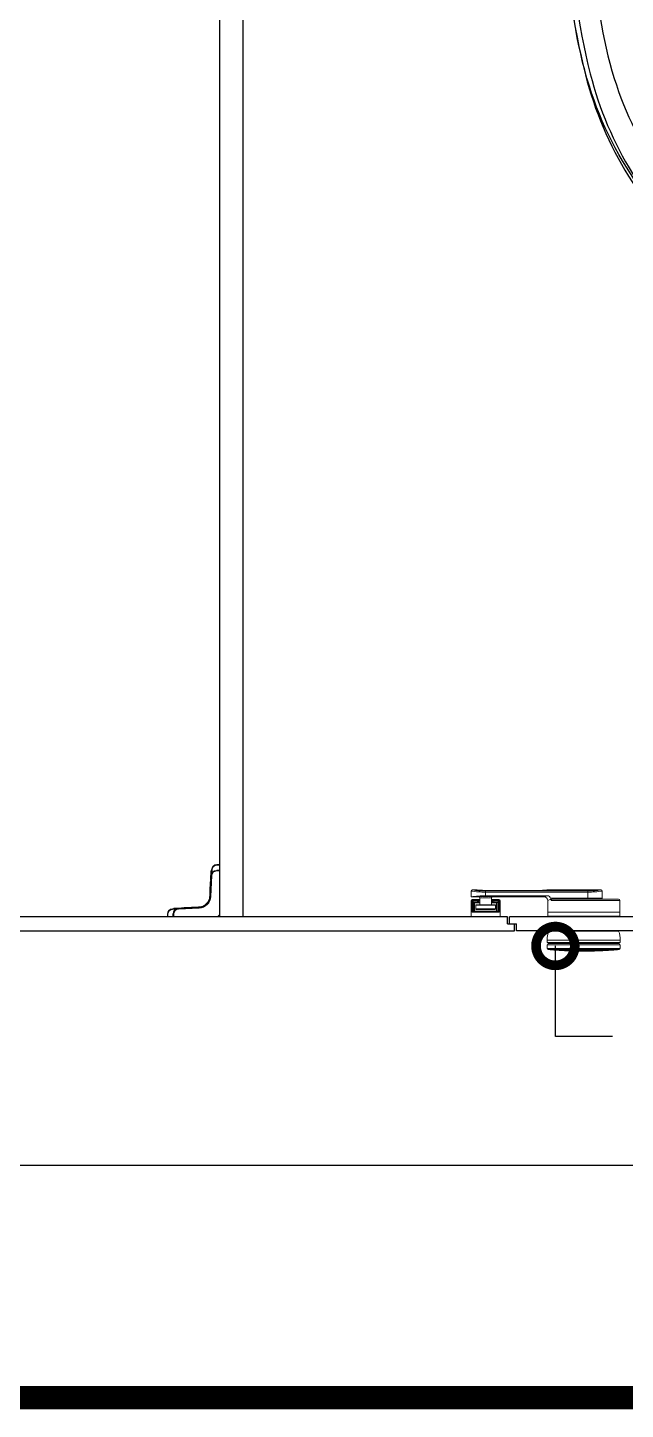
# Model space of a CAD drawing. Extents: x -256 to 8104, y -176 to 5714.
# Drawn here: x 3633 to 3890, y 2764 to 3359 of the extents above; entities that cross this region are included whole.
import ezdxf

# ---------------------------------------------------------------- set-up
doc = ezdxf.new("R2010")
doc.units = 0
doc.header["$LTSCALE"] = 30
doc.layers.get('0').update_dxf_attribs({"linetype": 'CONTINUOUS'})
for name, color, linetype in [('0_toilet', 6, 'CONTINUOUS'), ('HAT', 8, 'CONTINUOUS'), ('경첩', 4, 'CONTINUOUS'), ('부자재', 4, 'CONTINUOUS'), ('잠금쇠(회전형)', 4, 'CONTINUOUS'), ('치수', 1, 'CONTINUOUS'), ('해치', 8, 'CONTINUOUS')]:
    doc.layers.add(name, color=color, linetype=linetype)

# ---------------------------------------------------------------- blocks, each defined once
blk = doc.blocks.new('_DOTSMALL')
at = {"color": 0, "linetype": 'ByBlock', "const_width": 0.5}
blk.add_lwpolyline([(-0.0625, 0, 1), (0.0625, 0, 1)], format="xyb", close=True, dxfattribs=at)
blk = doc.blocks.new('A$C63EC304E')
at = {"layer": '치수', "color": 1, "xscale": 2.5, "yscale": 2.5, "zscale": 2.5, "rotation": 234.3098741996962}
blk.add_blockref('_DOTSMALL', (0.3122711487351353, 0.3122689042671141), dxfattribs=at)
blk = doc.blocks.new('A$C2BC9653E')
at = {"layer": '치수', "xscale": 0.3333333333333333, "yscale": 0.3333333333333333, "zscale": 0.3333333333333333}
blk.add_blockref('A$C63EC304E', (7.59378804105e-05, 7.69076509641e-05), dxfattribs=at)
blk = doc.blocks.new('A$C7FC71301')
at = {"layer": '치수', "rotation": 180}
blk.add_blockref('A$C2BC9653E', (0.2083304700627195, 0.2083319399498578), dxfattribs=at)
blk = doc.blocks.new('A$C4A20372B')
at = {"layer": '치수'}
blk.add_blockref('A$C7FC71301', (0, 0), dxfattribs=at)
blk = doc.blocks.new('A$C566469F5')
at = {"layer": '치수'}
blk.add_blockref('A$C4A20372B', (1.4837169147e-06, -7.523958629e-07), dxfattribs=at)
blk = doc.blocks.new('A$C7E317CD4')
at = {"layer": '해치', "xscale": 2, "yscale": 2, "zscale": 2}
blk.add_blockref('A$C566469F5', (-7.38963099138e-05, -7.19324398233e-05), dxfattribs=at)
blk = doc.blocks.new('A$C601D7F27')
at = {"layer": '치수'}
blk.add_blockref('A$C7E317CD4', (7.25629724911e-05, 7.2882110544e-05), dxfattribs=at)
blk = doc.blocks.new('A$C38802C08')
at = {"layer": '치수'}
blk.add_blockref('A$C601D7F27', (2.970571586e-06, 3.044569894e-06), dxfattribs=at)
blk = doc.blocks.new('A$C10E41893')
at = {"layer": '부자재'}
for p, q in [((6.5, 0), (6.5, 195.9669753324124)), ((123.2621144377626, 195.9669753324124), (6.5, 195.9669753324124)), ((123.2621144377626, 192.4669753324706), (6.5, 192.4669753324706)), ((54.79902413813397, 0), (54.79902413813397, 177.4669753324706)), ((61.37327976617962, 0), (61.37327976617962, 177.4669753324706)), ((6.5, 0), (6.5, -195.9669753324124)), ((54.79902413813397, 0), (54.79902413813397, -177.4669753324124)), ((61.37327976617962, 0), (61.37327976617962, -177.4669753324124)), ((123.2621144377626, -192.4669753324124), (6.5, -192.4669753324124)), ((123.2621144377626, -195.9669753324124), (6.5, -195.9669753324124))]:
    blk.add_line(p, q, dxfattribs=at)
for points in [[(122.6904040486552, 195.9669753324124, -0.0125375500121103), (123.3422533059493, 195.9659047683817), (334.6025908761658, 190.320502096205, -0.0553953832027994), (444.6700217248872, 175.1020408163313, -0.1542758597450049), (576.9039215520024, 93.26086956518702, -0.1795036793517894), (611.5, 0, -0.1795036793517895)], [(122.7724065799266, 192.4679360950249, -0.0125375500121151), (123.2487579598092, 192.4671537597897), (334.5090955304913, 186.8217510876711, -0.0553953832027992), (443.8106496236287, 171.7091836734908, -0.1542758597450061), (574.2506787171587, 90.97826086956775, -0.1795036793517883), (607.9999999995343, 0, -0.1795036793517883)], [(571.9985382948071, 51.4250000002794), (588.8365073762834, 51.4250000002794), (588.8365073762834, 59.58315966045484, 0.0211847426774149), (583.31606008159, 70.6513642766513, 0.1060844823236631), (528.4138222401962, 133.7050873585977, 0.0857327544056194), (452.637027929537, 172.3850066973828, 0.0753726839678622), (358.7215217207558, 186.6232221280225, 0.0753726839679117), (264.8060155119747, 172.3850066973828, 0.0857327544055721), (189.0292212013155, 133.7050873585977, 0.0073369806069493), (184.4017749521881, 130.1308013400994), (184.4017749521881, 121.972641679924), (204.6652385946363, 121.972641679924)], [(156.6999999992549, -71.99359962111339, 0.089162345265128), (200.2419665078633, -118.7396490848623, 0.0857327544056129), (270.3487078445032, -154.525315721985, 0.0753726839678676), (358.7215217207558, -167.9232221278362, 0.0753726839678696), (447.0943355970085, -154.525315721985, 0.085732754405618), (517.2010769336484, -118.7396490848623, 0.1060844823236804), (566.9505081996322, -61.6037838482298, 0.1269309916654768), (582.8454580614343, 4.656613e-10, 0.1269309916654696), (566.9505081996322, 61.60378384916112, 0.1060844823236745), (517.2010769336484, 118.7396490857936, 0.0857327544056102), (447.0943355970085, 154.5253157229163, 0.07537268396787), (358.7215217207558, 167.9232221287675, 0.0753726839678754), (270.3487078445032, 154.5253157229163, 0.0857327544056175), (200.2419665078633, 118.7396490857936, 0.0891623452651338), (156.6999999992549, 71.99359962204471)], [(588.8365073762834, -51.42499999934807, 0.090214025394067), (598.191153332591, 4.656613e-10, 0.0902140253940622), (588.8365073762834, 51.4250000002794, 0.106084482323663)], [(122.6904040486552, -195.9669753324124, 0.0125375500121103), (123.3422533059493, -195.9659047683817), (334.6025908761658, -190.3205020962632, 0.0553953832027994), (444.6700217248872, -175.1020408163313, 0.1542758597450049), (576.9039215520024, -93.26086956524523, 0.1795036793517894), (611.5, 0, 0.1795036793517895)], [(122.7724065799266, -192.4679360950249, 0.0125375500121151), (123.2487579598092, -192.4671537597897), (334.5090955304913, -186.8217510876129, 0.0553953832027992), (443.8106496236287, -171.7091836734908, 0.154275859745006), (574.2506787171587, -90.97826086956775, 0.1795036793517883), (607.9999999995343, 0, 0.1795036793517883)], [(571.9985382948071, -51.42499999934807), (588.8365073762834, -51.42499999934807), (588.8365073762834, -59.58315965952352, -0.0211847426774149), (583.31606008159, -70.6513642766513, -0.1060844823236631), (528.4138222401962, -133.7050873576663, -0.0857327544056194), (452.637027929537, -172.3850066964515, -0.0753726839678622), (358.7215217207558, -186.6232221280225, -0.0753726839679117), (264.8060155119747, -172.3850066964515, -0.0857327544055721), (189.0292212013155, -133.7050873576663, -0.0073369806069493), (184.4017749521881, -130.1308013391681), (184.4017749521881, -121.9726416789927), (204.6652385946363, -121.9726416789927)]]:
    blk.add_lwpolyline(points, format="xyb", dxfattribs=at)
blk.add_lwpolyline([(137.9999999995343, -60.77499999990687), (119.2999999998137, -60.77499999990687), (119.2999999998137, -79.47500000009313), (156.6999999992549, -79.47500000009313), (156.6999999992549, -60.77499999990687), (137.9999999995343, -60.77499999990687), (147.3499999996275, -60.77499999990687), (147.3499999996275, 60.77499999990687), (137.9999999995343, 60.77499999990687), (156.6999999992549, 60.77499999990687), (156.6999999992549, 79.47500000009313), (119.2999999998137, 79.47500000009313), (119.2999999998137, 60.77499999990687), (137.9999999995343, 60.77499999990687), (137.9999999995343, -60.77499999990687), (119.2999999998137, -60.77499999990687)], dxfattribs=at)
for centre, start, end in [((39.79902413813397, 177.4669753324706), 0, 90), ((46.37327976617962, 177.4669753324706), 0, 90), ((39.79902413813397, -177.4669753324124), 270, 0), ((46.37327976617962, -177.4669753324124), 270, 0)]:
    blk.add_arc(centre, 15, start, end, dxfattribs=at)
blk = doc.blocks.new('CRAYON_14', base_point=(138355.5648458948, 310.1473658113382))
at = {"color": 8}
blk.add_line((140839.7228101328, 3179.391330320101), (142802.3096692764, 3179.391330320101), dxfattribs=at)
at = {"color": 8, "const_width": 10}
blk.add_lwpolyline([(138403.0017349796, 3079.391330320101), (144187.5475334389, 3079.391330320101)], dxfattribs=at)
at = {"layer": '0_toilet'}
for p, q in [((142070.7481493344, 4011.201747303458), (142070.7481493344, 3286.201747303458)), ((142080.8481493342, 3286.191747303448), (142080.8481493342, 4011.191747303448)), ((142194.7731993342, 3286.201747303458), (141965.7981493344, 3286.201747303458)), ((142194.7731993342, 3283.201747303458), (142194.7731993342, 3286.201747303458)), ((142194.7731993342, 3283.201747303458), (142198.5230993344, 3283.201747303458)), ((142474.3981493343, 3286.201747303458), (142195.5230993344, 3286.201747303458)), ((142195.5230993344, 3283.201747303458), (142195.5230993344, 3286.201747303458)), ((142197.7731993344, 3280.201747303691), (142197.7731993344, 3283.201747303458)), ((142198.5230993344, 3280.201747303691), (142198.5230993344, 3283.201747303458)), ((141965.7981493344, 3280.201747303691), (142197.7731993344, 3280.201747303691)), ((142474.3981493343, 3280.201747303691), (142198.5230993344, 3280.201747303691))]:
    blk.add_line(p, q, dxfattribs=at)
at = {"layer": '경첩', "color": 4, "linetype": 'Continuous', "lineweight": 15}
for p, q in [((142066.9587078657, 3305.370761566657), (142066.8314044517, 3302.669637390274)), ((142066.9587078657, 3305.370761566657), (142067.1977206286, 3305.131748803753)), ((142067.0687707289, 3305.967805181026), (142067.229546715, 3305.80703031351)), ((142067.2604328673, 3306.462379457291), (142067.1426084474, 3303.962379457291)), ((142067.4419860508, 3305.004191138644), (142067.5101556773, 3306.450610079665)), ((142069.4900028598, 3306.201747303458), (142069.4900028598, 3305.951747303691)), ((142070.7481493344, 3306.201747303458), (142069.4900028598, 3306.201747303458)), ((142069.4900028598, 3305.951747303691), (142070.7481493344, 3305.951747303691)), ((142069.4981497865, 3306.201747172374), (142069.4981497865, 3306.301747002501)), ((142069.4981497865, 3306.301747002501), (142070.7481495258, 3306.301747002501)), ((142069.6078272796, 3308.451747303691), (142069.6078272796, 3308.701747303458)), ((142070.7481493344, 3308.701747303458), (142069.6078272796, 3308.701747303458)), ((142069.6078272796, 3308.451747303691), (142070.7481493344, 3308.451747303691)), ((142070.7481493344, 3308.451747303691), (142070.7481493344, 3308.701747303458)), ((142070.7481495258, 3306.301747002501), (142070.7481493344, 3308.451747303691)), ((142070.7481493344, 3305.951747303691), (142070.7481493344, 3306.201747303458)), ((142070.7481493344, 3305.951747303691), (142070.7481493344, 3287.701747303691)), ((142066.7359266583, 3300.643794723648), (142066.6006669555, 3297.773850635487)), ((142067.1426084474, 3303.962379457291), (142066.7197073141, 3294.98925795858)), ((142066.7359266583, 3300.643794723648), (142066.9749398869, 3300.404781960744)), ((142066.7836657878, 3301.656716056961), (142066.7518397015, 3300.981434547204)), ((142066.7518397015, 3300.981434547204), (142066.9908524644, 3300.7424217843)), ((142066.7836657878, 3301.656716056961), (142067.0226785507, 3301.417703294057)), ((142066.7995783653, 3301.994355880517), (142067.0385915939, 3301.755343117613)), ((142066.8314044517, 3302.669637390274), (142067.0704172146, 3302.43062462737)), ((142066.9694301238, 3294.977488580953), (142067.3923312574, 3303.950610079665)), ((142065.4967480066, 3292.337032107964), (142065.6749965776, 3292.158783898551)), ((142065.6452477131, 3292.542085792266), (142065.8249446344, 3292.362388708491)), ((142065.9124782292, 3292.981962056693), (142066.0967418146, 3292.797699124414)), ((142066.0303949303, 3293.21759874616), (142066.2179036219, 3293.030090183813)), ((142066.1953881429, 3293.618290959021), (142066.3897400875, 3293.423939050037)), ((142066.552552503, 3293.932877966065), (142066.3466165926, 3294.138813876409)), ((142066.3504630208, 3294.143019498188), (142066.5565781448, 3293.936904073555)), ((142066.4217744446, 3294.51389335408), (142066.6384805147, 3294.297187142867)), ((142066.4500143532, 3294.735653810996), (142066.6741366651, 3294.511531033415)), ((142066.5004897084, 3295.648282878894), (142066.4699847032, 3295.001027659375)), ((142066.5051896278, 3295.748007968861), (142066.5004897084, 3295.648282878894)), ((142066.5004897084, 3295.648282878894), (142066.7395024713, 3295.40927011599)), ((142066.521102671, 3296.08564872374), (142066.5051896278, 3295.748007968861)), ((142066.5051896278, 3295.748007968861), (142066.7442023907, 3295.508995205957)), ((142066.5258025903, 3296.185373813707), (142066.521102671, 3296.08564872374)), ((142066.521102671, 3296.08564872374), (142066.7601154339, 3295.846635960836)), ((142066.5691505339, 3297.105130293269), (142066.5258025903, 3296.185373813707)), ((142066.5258025903, 3296.185373813707), (142066.7648153532, 3295.946361050803)), ((142066.5691505339, 3297.105130293269), (142066.8081632968, 3296.866117530364)), ((142066.600304671, 3297.766161636311), (142066.5804023076, 3297.343877629239)), ((142066.5804023076, 3297.343877629239), (142066.8194155362, 3297.104864866335)), ((142066.600304671, 3297.766161636311), (142066.8393174339, 3297.527147942085)), ((142066.6006669555, 3297.773850635487), (142066.8396797184, 3297.534837872583)), ((142048.4981493344, 3287.342069358194), (142048.2481493344, 3287.342069358194)), ((142048.2481493344, 3287.342069358194), (142048.2481493344, 3286.201747303458)), ((142048.4981493344, 3286.201747303458), (142048.4981493344, 3287.342069358194)), ((142052.9875171805, 3289.807288190678), (142050.4875171805, 3289.68946377081)), ((142050.4992865584, 3289.439740960581), (142051.9457050752, 3289.507910163004)), ((142050.6481492114, 3286.201747386578), (142050.6481492114, 3287.451747358639)), ((142050.6481492114, 3287.451747358639), (142050.7481490415, 3287.451747358639)), ((142050.7481493344, 3287.459893778061), (142050.9981493344, 3287.459893778061)), ((142050.7481493344, 3287.459893778061), (142050.7481493344, 3286.201747303458)), ((142050.9820916843, 3289.881126043249), (142051.0680676591, 3289.967102483708)), ((142050.9820916843, 3289.881126043249), (142051.1428668317, 3289.720350430209)), ((142050.9981493344, 3286.201747303458), (142050.9981493344, 3287.459893778061)), ((142054.2802588236, 3290.118492227841), (142051.0680676591, 3289.967102483708)), ((142061.9606386793, 3290.230189323986), (142052.9875171805, 3289.807288190678)), ((142052.9992865584, 3289.557565380448), (142061.9724080571, 3289.980466513989)), ((142054.2802588236, 3290.118492227841), (142054.5192720521, 3289.879479464937)), ((142054.9555398677, 3290.150318314183), (142055.1945526306, 3289.911305085618)), ((142055.2931801569, 3290.166230891693), (142055.5321931526, 3289.927218128789)), ((142058.6695851445, 3290.325360392082), (142055.9684614338, 3290.198056978036)), ((142055.9684614338, 3290.198056978036), (142056.2074741967, 3289.959044215131)), ((142058.6695851445, 3290.325360392082), (142058.9085979945, 3290.086347163517)), ((142059.3448660648, 3290.357186012763), (142059.5838789515, 3290.118173249859)), ((142059.6825065361, 3290.373099055935), (142059.9215194154, 3290.13408629303)), ((142061.7083493773, 3290.468576383639), (142060.3577875219, 3290.404924676616)), ((142060.3577875219, 3290.404924676616), (142060.5968004013, 3290.165911913711)), ((142061.9488693012, 3290.479912133517), (142061.7083493773, 3290.468576383639)), ((142061.7083493773, 3290.468576383639), (142061.9473621402, 3290.229563620735)), ((142062.9546415821, 3290.636497845037), (142063.1570921898, 3290.434047133524)), ((142063.4854325246, 3290.812813696313), (142063.6769534242, 3290.621292796779)), ((142063.7322978914, 3290.919501707751), (142063.9198064957, 3290.731993057627)), ((142064.1929503595, 3291.165956020916), (142064.3746346388, 3290.984272044945)), ((142064.4078108458, 3291.304648925179), (142064.587507971, 3291.124952045131)), ((142048.2481493344, 3286.201747303458), (142048.4981493344, 3286.201747303458)), ((142048.4981493344, 3286.201747303458), (142050.6481492114, 3286.201747386578)), ((142050.7481493344, 3286.201747303458), (142050.9981493344, 3286.201747303458)), ((142069.2481493344, 3286.201747303458), (142050.9981493344, 3286.201747303458))]:
    blk.add_line(p, q, dxfattribs=at)
at = {"layer": '경첩', "color": 4, "linetype": 'Continuous', "lineweight": 15, "flags": 128}
for points in [[(142066.9827941958, 3305.881828554768), (142066.97781162, 3305.776106678743), (142066.9719522041, 3305.651786290902), (142066.9654855658, 3305.514572673339), (142066.9587078657, 3305.370761566657)], [(142066.9827941958, 3305.881828554768), (142067.002284449, 3305.90131927361), (142067.0194999468, 3305.918533840079), (142067.0343042504, 3305.933338143725), (142067.0465800133, 3305.945614837903), (142067.0562303778, 3305.955265202422), (142067.0631789755, 3305.962212868828), (142067.0673699271, 3305.966403820414), (142067.0687706363, 3305.967804529566)], [(142067.5101560693, 3306.450609602827), (142067.4614367228, 3306.452906244296), (142067.4145911973, 3306.455113478798), (142067.3714169454, 3306.457149349946), (142067.3335754465, 3306.458931901354), (142067.3025186327, 3306.460395940441), (142067.2794423219, 3306.461483725209), (142067.2652312707, 3306.462152414817), (142067.2604330968, 3306.462379657525)], [(142066.8314044517, 3302.669637390274), (142066.8251953241, 3302.53789622416), (142066.8192250807, 3302.411219590206), (142066.8137228269, 3302.294470854897), (142066.808899973, 3302.192142718334), (142066.8049423177, 3302.10816163649), (142066.802001201, 3302.045759298701), (142066.8001902443, 3302.007332929272), (142066.7995783653, 3301.994355880517)], [(142067.1426086839, 3303.962380179066), (142067.1474068579, 3303.962152936358), (142067.161617909, 3303.961484246749), (142067.1846942198, 3303.960396461982), (142067.2157501023, 3303.958932422895), (142067.2535925325, 3303.957148008842), (142067.2967667844, 3303.955114000339), (142067.3436123099, 3303.952906765837), (142067.3923316565, 3303.950610124368)], [(142066.3504629549, 3294.143019729156), (142066.3502515447, 3294.142115414936), (142066.3503535245, 3294.142550342578)], [(142066.4500143532, 3294.735653810996), (142066.4302852158, 3294.572608099181), (142066.4217743244, 3294.513893798787)], [(142066.5804023076, 3297.343877629239), (142066.5768819083, 3297.269177176852), (142066.57312635, 3297.189496942658), (142066.5691505339, 3297.105130293269)], [(142066.6006669555, 3297.773850635487), (142066.6006269086, 3297.772995681364), (142066.600304671, 3297.766161636311)], [(142066.71970721, 3294.989257604677), (142066.7245058496, 3294.989032224614), (142066.7387164351, 3294.98836167236), (142066.7617932115, 3294.987274818916), (142066.7928495597, 3294.985810779828), (142066.8306915242, 3294.984027297098), (142066.8738653105, 3294.981992357272), (142066.9207117673, 3294.979785122771), (142066.9694301825, 3294.977488481302)], [(142050.499286611, 3289.439741075832), (142050.4969909009, 3289.488459491033), (142050.4947827351, 3289.535305947859), (142050.4927477952, 3289.578479734111), (142050.4909643125, 3289.616321698624), (142050.4895002734, 3289.647378046859), (142050.48841342, 3289.670454823274), (142050.4877428677, 3289.684665408779), (142050.4875174876, 3289.689463582683)], [(142052.9875169661, 3289.807287995566), (142052.9877432775, 3289.802489821661), (142052.9884128984, 3289.788279236156), (142052.9895006832, 3289.765202459741), (142052.9909642566, 3289.734146111507), (142052.9927477393, 3289.696304146994), (142052.9947826792, 3289.653130360741), (142052.9969903793, 3289.606283903915), (142052.9992865551, 3289.557565488715)], [(142054.9555398677, 3290.150318314183), (142054.9425646816, 3290.149706435252), (142054.9041373808, 3290.147895478505), (142054.8417345774, 3290.144954361815), (142054.7577548925, 3290.140996706534), (142054.6554248933, 3290.136173852581), (142054.5386780206, 3290.130671598811), (142054.411999524, 3290.124701355446), (142054.2802588236, 3290.118492227841)], [(142055.9684614338, 3290.198056978036), (142055.8512000054, 3290.192530509878), (142055.7375015844, 3290.187171679783), (142055.6308209118, 3290.182143934864), (142055.5343989901, 3290.177599546362), (142055.451166226, 3290.173676815677), (142055.3836509273, 3290.170494952101), (142055.3339050304, 3290.16815034752), (142055.3034396064, 3290.166714713771), (142055.2931801569, 3290.166230891693)], [(142059.3448660648, 3290.357186012763), (142059.3318907296, 3290.356574599493), (142059.2934633635, 3290.354763642747), (142059.2310607055, 3290.351822526056), (142059.1470808495, 3290.347864405114), (142059.0447511123, 3290.343041551161), (142058.928003963, 3290.337539297391), (142058.8013259032, 3290.331569054026), (142058.6695851445, 3290.325360392082)], [(142060.3577875219, 3290.404924676616), (142060.2260467051, 3290.398716014672), (142060.0993686741, 3290.392745771307), (142059.9826215104, 3290.387243517537), (142059.8802917441, 3290.382420663584), (142059.7963118846, 3290.378462542642), (142059.7339092264, 3290.375521425951), (142059.6954818675, 3290.373710469205), (142059.6825065361, 3290.373099055935)], [(142061.9606386092, 3290.230189469505), (142061.9608649206, 3290.225390829939), (142061.9615345415, 3290.211180244434), (142061.9626220934, 3290.188103468019), (142061.9640858997, 3290.157047119785), (142061.9658693824, 3290.119205155272), (142061.9679040894, 3290.076031369019), (142061.9701120224, 3290.029184912193), (142061.9724079654, 3289.980466496993)]]:
    blk.add_lwpolyline(points, dxfattribs=at)
at = {"layer": '경첩', "color": 4, "linetype": 'Continuous', "lineweight": 15}
for centre, radius, start, end in [((142069.4900028598, 3303.851747303597), 2.350000000000009, 90, 177.3016598913519), ((142069.6078272796, 3306.351747303597), 2.350000000000009, 90, 177.3016598913519), ((142069.4900028598, 3303.851747303597), 2.100000000000009, 90, 177.3016598913734), ((142069.6078272796, 3306.351747303597), 2.100000000000009, 90, 177.3016598913734), ((142061.7252511176, 3295.224645519957), 5.000000000000005, 272.6983401086322, 357.3016598913599), ((142061.7252511176, 3295.224645519957), 5.250000000000003, 272.6983401085529, 357.3016598913659), ((142061.7252511176, 3295.224645519957), 4.750000000000067, 304.3848921504301, 322.5608431768791), ((142061.7239990508, 3295.22556412928), 4.751552289357422, 322.5612299667707, 325.6144910979042), ((142061.7252511176, 3295.224645519957), 4.750000000000005, 325.6151078501055, 331.8264488915459), ((142061.7252511176, 3295.224645519957), 4.750000000000007, 335.0051900891925, 340.2339770534505), ((142061.7252511176, 3295.224645519957), 4.750000000000002, 340.2339770534505, 346.756863857304), ((142061.7252511176, 3295.224645519957), 4.750000000000005, 346.8376691044414, 351.3943969406934), ((142061.7252511176, 3295.224645519957), 4.750000000000018, 354.0911786150359, 357.3016598913479), ((142050.5981493342, 3287.342069358194), 2.350000000000001, 92.69834010881067, 180), ((142050.5981493342, 3287.342069358194), 2.099999999999994, 92.69834010903023, 180), ((142053.0981493342, 3287.459893778061), 2.350000000000009, 92.69834010881067, 180), ((142053.0981493342, 3287.459893778061), 2.100000000000009, 92.69834010903023, 180), ((142061.7252511176, 3295.224645519957), 4.75, 272.6983401083692, 285.0000000009859), ((142061.7253292063, 3295.224411899319), 4.749753929807115, 284.9998193987387, 291.750606173349), ((142061.7252511176, 3295.224645519957), 4.750000000000005, 294.9948099108962, 301.2997665131589), ((142061.7265595735, 3295.222598376779), 4.747571183647819, 301.2991077858229, 304.3858141570856), ((142069.2481493344, 3287.701747303691), 1.5, 270, 0)]:
    blk.add_arc(centre, radius, start, end, dxfattribs=at)
at = {"layer": '잠금쇠(회전형)', "linetype": 'Continuous', "lineweight": 15}
for p, q in [((142179.0230993344, 3297.301747303784), (142179.0230993344, 3294.801747303784)), ((142179.0230993344, 3294.801747303784), (142182.2901348925, 3294.801457008907)), ((142179.0230993344, 3293.201747303458), (142179.0230993344, 3286.201747303458)), ((142179.4242853782, 3293.201747303458), (142179.0230993344, 3293.201747303458)), ((142179.4242853782, 3288.201747303458), (142179.4242853782, 3293.201747303458)), ((142179.4242853782, 3293.201747303458), (142179.8921904945, 3293.201747303458)), ((142181.367983757, 3297.801747303784), (142179.5230993344, 3297.801747303784)), ((142179.5230993344, 3293.701747303458), (142179.8921904945, 3293.701747303458)), ((142179.8921904945, 3293.201747303458), (142179.8921904945, 3293.701747303458)), ((142179.8921904945, 3293.701747303458), (142181.7730993344, 3293.701747303458)), ((142179.8921904945, 3293.201747303458), (142179.8921904945, 3288.662283774793)), ((142181.7730993344, 3293.201747303458), (142179.8921904945, 3293.201747303458)), ((142180.0230993346, 3292.701747303691), (142181.7730993344, 3292.701747303691)), ((142180.0230993346, 3288.695865486145), (142180.0230993346, 3292.701747303691)), ((142180.5230993344, 3292.201747303691), (142180.0230993346, 3292.701747303691)), ((142181.7730993344, 3293.201747303458), (142181.7730993344, 3293.701747303458)), ((142181.7730993344, 3293.701747303458), (142182.7730993344, 3293.701747303458)), ((142181.7730993344, 3292.701747303691), (142181.7730993344, 3293.201747303458)), ((142182.2730993346, 3293.201747303458), (142181.7730993344, 3293.201747303458)), ((142181.7730993344, 3292.701747303691), (142181.7730993344, 3292.201747303691)), ((142181.7730993344, 3292.701747303691), (142182.2730993346, 3292.701747303691)), ((142182.2730993346, 3293.201747303458), (142182.2730993346, 3292.701747303691)), ((142182.7730993344, 3293.201747303458), (142182.2730993346, 3293.201747303458)), ((142182.2730993346, 3292.701747303691), (142182.7730993344, 3292.701747303691)), ((142182.2905790167, 3294.803044144392), (142182.2906037615, 3294.803045974441)), ((142182.7730993344, 3294.303060637649), (142182.7730993344, 3291.451747303691)), ((142207.7730993344, 3297.607944395488), (142185.2730993344, 3297.607944395488)), ((142185.2730993344, 3297.607944395488), (142185.2730993344, 3297.606704057289)), ((142207.7730993344, 3297.606704057289), (142185.2730993344, 3297.606704057289)), ((142185.2730993344, 3297.367940921431), (142229.2730993344, 3297.367940921431)), ((142185.2730993344, 3296.873458332011), (142185.2730993344, 3297.367940921431)), ((142185.2730993344, 3296.873458332011), (142185.2730993344, 3295.301747303784)), ((142229.2730993344, 3296.873458332011), (142185.2730993344, 3296.873458332011)), ((142211.728768143, 3295.301747303784), (142185.2730993344, 3295.301747303784)), ((142187.7730993344, 3291.451747303691), (142187.7730993909, 3294.301986903513)), ((142187.7730993344, 3293.701747303458), (142188.7730993346, 3293.701747303458)), ((142188.2730993344, 3293.201747303458), (142187.7730993344, 3293.201747303458)), ((142187.7730993344, 3292.701747303691), (142188.2730993344, 3292.701747303691)), ((142188.7730993346, 3293.201747303458), (142188.2730993344, 3293.201747303458)), ((142188.2730993344, 3292.701747303691), (142188.2730993344, 3293.201747303458)), ((142188.2730993344, 3292.701747303691), (142188.7730993346, 3292.701747303691)), ((142188.2733718557, 3294.801747229278), (142195.535323956, 3294.801747303784)), ((142188.7730993346, 3293.701747303458), (142188.7730993346, 3293.201747303458)), ((142188.7730993346, 3293.701747303458), (142190.654008174, 3293.701747303458)), ((142190.654008174, 3293.201747303458), (142188.7730993346, 3293.201747303458)), ((142188.7730993346, 3293.201747303458), (142188.7730993346, 3292.701747303691)), ((142188.7730993346, 3292.701747303691), (142190.5230993344, 3292.701747303691)), ((142188.7730993346, 3292.701747303691), (142188.7730993346, 3292.201747303691)), ((142190.5230993344, 3292.701747303691), (142190.0230993346, 3292.201747303691)), ((142190.5230993344, 3292.701747303691), (142190.5230993344, 3288.695865486145)), ((142190.654008174, 3293.701747303458), (142190.654008174, 3293.201747303458)), ((142190.654008174, 3293.701747303458), (142191.0230993346, 3293.701747303458)), ((142190.654008174, 3288.662283774793), (142190.654008174, 3293.201747303458)), ((142190.654008174, 3293.201747303458), (142191.1219132907, 3293.201747303458)), ((142191.1219132907, 3293.201747303458), (142191.1219132907, 3288.201747303458)), ((142191.5230993344, 3293.201747303458), (142191.1219132907, 3293.201747303458)), ((142191.5230993344, 3286.201747303458), (142191.5230993344, 3293.201747303458)), ((142197.5230993346, 3294.801747303784), (142210.4574725632, 3294.801747303784)), ((142207.7730993344, 3297.607944395488), (142207.7730993344, 3297.606704057289)), ((142210.4574725632, 3294.807712301008), (142210.4583584614, 3294.808052928049)), ((142235.0230993346, 3297.801747303784), (142211.678214912, 3297.801747303784)), ((142212.0230993344, 3293.227051620699), (142212.0230993344, 3288.301747303551)), ((142213.3483928309, 3293.80987486765), (142213.3266781037, 3293.996299202882)), ((142243.0230993344, 3293.301747303551), (142213.4699622604, 3293.301747303551)), ((142214.1276710098, 3293.801747303551), (142214.1276710098, 3294.301747303318)), ((142214.1276710098, 3294.301747303318), (142229.2730993344, 3294.301747303318)), ((142214.1276710098, 3293.801747303551), (142242.5230993346, 3293.801747303551)), ((142229.2730993344, 3297.367940921431), (142229.2730993344, 3296.873458332011)), ((142229.2730993344, 3294.301747303318), (142229.2730993344, 3296.873458332011)), ((142229.2730993344, 3293.801747303551), (142229.2730993344, 3294.301747303318)), ((142229.2730993344, 3294.301747303318), (142235.5230993344, 3294.301747303318)), ((142235.5230993344, 3294.301747303318), (142235.5230993344, 3297.301747303784)), ((142243.0230993344, 3288.301747303551), (142243.0230993344, 3293.301747303551)), ((142191.1219132907, 3288.201747303458), (142179.4242853782, 3288.201747303458)), ((142179.8921904945, 3288.662283774793), (142180.0230993346, 3288.695865486145)), ((142180.0230993346, 3288.695865486145), (142180.104810744, 3288.701747303458)), ((142180.104810744, 3288.701747303458), (142190.441387925, 3288.701747303458)), ((142180.5230993344, 3292.201747303691), (142180.5230993344, 3288.701747303458)), ((142181.7730993344, 3292.201747303691), (142180.5230993344, 3292.201747303691)), ((142181.0230993346, 3291.201747303458), (142181.0230993346, 3289.701747303691)), ((142188.1698247426, 3291.201747303458), (142181.0230993346, 3291.201747303458)), ((142181.0230993346, 3289.701747303691), (142188.1698247426, 3289.701747303691)), ((142181.2730993346, 3291.451747303691), (142187.9994291304, 3291.451747303691)), ((142187.9994291304, 3289.451747303458), (142181.2730993346, 3289.451747303458)), ((142182.7730993344, 3292.201747303691), (142181.7730993344, 3292.201747303691)), ((142188.7730993346, 3292.201747303691), (142187.7730993344, 3292.201747303691)), ((142187.9994291304, 3291.451747303691), (142189.2730993344, 3291.451747303691)), ((142189.2730993344, 3289.451747303458), (142187.9994291304, 3289.451747303458)), ((142189.5230993344, 3291.201747303458), (142188.1698247426, 3291.201747303458)), ((142188.1698247426, 3289.701747303691), (142189.5230993344, 3289.701747303691)), ((142190.0230993346, 3292.201747303691), (142188.7730993346, 3292.201747303691)), ((142189.5230993344, 3289.701747303691), (142189.5230993344, 3291.201747303458)), ((142190.0230993346, 3288.701747303458), (142190.0230993346, 3292.201747303691)), ((142190.441387925, 3288.701747303458), (142190.5230993344, 3288.695865486145)), ((142190.5230993344, 3288.695865486145), (142190.654008174, 3288.662283774793)), ((142243.0230993344, 3288.301747303551), (142212.0230993344, 3288.301747303551)), ((142212.0230993344, 3288.201747303458), (142212.0230993344, 3286.451747303691)), ((142212.0230993344, 3288.201747303458), (142243.0230993344, 3288.201747303458)), ((142212.0230993344, 3286.451747303691), (142243.0230993344, 3286.451747303691)), ((142219.7730993346, 3288.301747303551), (142219.7730993346, 3288.201747303458)), ((142235.2730993344, 3288.201747303458), (142235.2730993344, 3288.301747303551)), ((142239.9166352648, 3288.201747303458), (142239.9166352648, 3288.301747303551)), ((142242.0037013541, 3288.201747303458), (142242.0037013541, 3288.301747303551)), ((142242.0230993344, 3288.201747303458), (142242.0230993344, 3288.301747303551)), ((142243.0230993344, 3286.451747303691), (142243.0230993344, 3288.201747303458)), ((142179.0230993344, 3286.201747303458), (142191.5230993344, 3286.201747303458)), ((142242.7730993344, 3286.201747303458), (142212.2730993346, 3286.201747303458)), ((142211.7730993344, 3276.201747303458), (142211.7730993344, 3275.201747303691)), ((142243.2730993344, 3276.201747303458), (142211.7730993344, 3276.201747303458)), ((142243.2730993344, 3275.201747303691), (142211.7730993344, 3275.201747303691)), ((142242.7730993344, 3274.701747303691), (142212.2730993346, 3274.701747303691)), ((142242.7730993344, 3274.701747303691), (142212.2730993346, 3274.701747303691)), ((142242.5602670926, 3280.104769491918), (142212.4859315762, 3280.104769491918)), ((142212.6262478176, 3280.201747303691), (142227.5230993346, 3280.201747303691)), ((142227.5230993346, 3280.201747303691), (142242.4199508516, 3280.201747303691)), ((142243.2730993344, 3275.201747303691), (142243.2730993344, 3276.201747303458)), ((142211.7730993344, 3274.201747303225), (142211.7730993344, 3272.655736931229)), ((142243.2730993344, 3274.201747303923), (142211.7730993344, 3274.201747303225)), ((142211.7730993344, 3272.655736931229), (142227.5230993346, 3272.655736931229)), ((142227.5230993346, 3272.157990238258), (142212.2256838357, 3272.157990238258)), ((142215.388696459, 3271.888058128163), (142227.5230993346, 3271.888058128163)), ((142215.3980993346, 3271.887703970635), (142239.6480993344, 3271.887703970635)), ((142239.3572609135, 3271.866009709986), (142215.6889377555, 3271.866009709986)), ((142221.8560096602, 3271.703536263995), (142221.9365933993, 3271.704566629698)), ((142221.9365933993, 3271.704566629698), (142233.1096052699, 3271.704566629698)), ((142224.8198979098, 3271.615107239086), (142224.8198979098, 3271.704566629698)), ((142225.3464142237, 3271.446419792112), (142229.699784445, 3271.446419792112)), ((142225.3480993346, 3271.446408433003), (142229.6980993346, 3271.446408433003)), ((142225.7123732189, 3271.704566629698), (142225.7123732189, 3271.597475953961)), ((142225.7123732189, 3271.597475953961), (142229.3338254499, 3271.597475953961)), ((142229.2748240348, 3271.472507508799), (142225.7713746344, 3271.472507508799)), ((142227.5230993346, 3272.655736931229), (142243.2730993344, 3272.655736931229)), ((142242.8205148332, 3272.157990238258), (142227.5230993346, 3272.157990238258)), ((142227.5230993346, 3271.888058128163), (142239.6575022099, 3271.888058128163)), ((142229.3338254499, 3271.597475953961), (142229.3338254499, 3271.704566629698)), ((142230.2263007589, 3271.704566629698), (142230.2263007589, 3271.615107239086)), ((142233.1096052699, 3271.704566629698), (142233.2692521004, 3271.702308200395)), ((142243.2730993344, 3272.655736931229), (142243.2730993344, 3274.201747303923))]:
    blk.add_line(p, q, dxfattribs=at)
at = {"layer": '잠금쇠(회전형)', "linetype": 'Continuous', "lineweight": 15, "flags": 128}
for points in [[(142185.2730993344, 3297.606704057289), (142184.6225931825, 3297.612093730459), (142183.9720870305, 3297.628259216064), (142183.3759894538, 3297.65252531469), (142182.8177730722, 3297.683434157727), (142182.3441481562, 3297.715855965253), (142181.9419420924, 3297.747847241444), (142181.6462838854, 3297.773970597984), (142181.4469060022, 3297.792832138112), (142181.3611372881, 3297.801254263243), (142181.367983757, 3297.800576564252)], [(142221.8388028256, 3271.651567197034), (142221.6567018648, 3271.66856353949), (142221.5849762418, 3271.682900606749), (142221.6115497913, 3271.69446460982), (142221.7332948974, 3271.701967198962), (142221.8560096602, 3271.703536263995)], [(142225.7713746344, 3271.472507508799), (142225.7597940314, 3271.475380923694), (142225.7486965018, 3271.482813520918), (142225.738496442, 3271.494527756797), (142225.729574734, 3271.510086208211), (142225.7222645263, 3271.528907902168), (142225.716838791, 3271.550290013758), (142225.713500132, 3271.573434107333), (142225.7123732189, 3271.597475953961)], [(142229.2748240348, 3271.472507508799), (142229.2864046375, 3271.475380923694), (142229.297502167, 3271.482813520918), (142229.307702227, 3271.494527756797), (142229.3166239347, 3271.510086208211), (142229.3239341426, 3271.528907902168), (142229.3293598778, 3271.550290013758), (142229.3326985367, 3271.573434107333), (142229.3338254499, 3271.597475953961)], [(142233.2692521004, 3271.702308200395), (142233.3274402755, 3271.70148504628), (142233.441190625, 3271.693554277627), (142233.4586077655, 3271.681640346862), (142233.377610258, 3271.667095451012), (142233.2073958432, 3271.651567197034)]]:
    blk.add_lwpolyline(points, dxfattribs=at)
at = {"layer": '잠금쇠(회전형)', "linetype": 'Continuous', "lineweight": 15}
for centre, radius, start, end in [((142179.5230993344, 3297.301747303784), 0.5, 90, 180), ((142185.3123255932, 3343.26300170771), 46.38955996075477, 262.2081771272766, 269.9515516114855), ((142185.3221288295, 3255.376378614783), 39.92539879368429, 90.07036082122939, 99.07748169604982), ((142179.5230993344, 3293.201747303458), 0.5, 90, 180), ((142179.9087883052, 3293.217279704615), 0.4847518352896801, 91.96218011151694, 181.8361836072741), ((142185.3130097929, 3336.221286142573), 38.85336571948214, 261.4298885872046, 269.9411453484583), ((142181.7730993344, 3293.201747303458), 0.5, 0, 90), ((142181.7730993344, 3292.701747303691), 0.5, 270, 0), ((142182.2730993346, 3294.301747303318), 0.5000000000043898, 0.4363944802392988, 88.04749097964444), ((142185.2731146113, 3254.554572240777), 40.35882814036744, 85.73711241582492, 94.23801222330043), ((142185.2731149929, 3266.714726311948), 27.7000658645762, 84.82189953422167, 95.14791312308228), ((142188.2730993334, 3294.301747304017), 0.5000000004524439, 89.96877127302913, 179.9724000232767), ((142188.7730993346, 3293.201747303458), 0.5, 90, 180), ((142188.7730993346, 3292.701747303691), 0.5, 180, 270), ((142190.6374103636, 3293.217279704615), 0.4847518352896355, 358.1638163927259, 88.03781988848307), ((142191.0230993346, 3293.201747303458), 0.5, 0, 90), ((142196.5231249751, 3255.498441657612), 39.31602451186889, 88.54256654374363, 91.43968741084522), ((142207.7633881889, 3337.229032970827), 39.62233010393348, 270.0140427790195, 275.6702775204221), ((142210.4569729463, 3293.237998567849), 1.561521122073126, 359.5949730873916, 89.95030884582546), ((142203.0205634636, 3315.828920780543), 22.29792994178201, 289.4852617742901, 292.9880233380115), ((142211.8066396834, 3293.766394207116), 1.537326610300962, 8.600766407862737, 92.90349543379381), ((142233.9619395578, 3245.572007067131), 52.45769913575388, 113.1385310325542, 114.7083735660834), ((142214.1171742223, 3293.12630625358), 1.175487917860998, 89.488357461977, 132.2590258116404), ((142215.0367196025, 3293.945200234048), 1.69374149219304, 184.5826623635196, 202.3275082194043), ((142214.0522527494, 3293.218373003976), 0.5882291113188676, 82.63369462327759, 171.8515823142446), ((142229.2381700172, 3336.15526230503), 38.78733711098469, 270.0515968084129, 278.5773692550526), ((142229.2384112113, 3343.19677691241), 46.32333156832775, 270.0429045860058, 277.7973666748977), ((142235.0230993346, 3297.301747303784), 0.5, 0, 90), ((142236.0230993346, 3294.301747303318), 0.5, 180, 270), ((142242.5230993346, 3293.301747303551), 0.5, 0, 90), ((142180.1823375667, 3287.899530244388), 0.816074917546285, 110.8265280111942, 158.2640266976002), ((142181.2730993346, 3291.201747303458), 0.25, 90, 180), ((142181.2730993346, 3289.701747303691), 0.25, 180, 270), ((142189.2730993344, 3291.201747303458), 0.25, 0, 90), ((142189.2730993344, 3289.701747303691), 0.25, 270, 0), ((142190.3638611025, 3287.899530244388), 0.8160749175456623, 21.73597330299293, 69.17347199094272), ((142212.2730993346, 3286.451747303691), 0.25, 180, 270), ((142242.7730993344, 3286.451747303691), 0.25, 270, 0), ((142222.8147660009, 3276.201747303458), 11.04166666666667, 159.299607327307, 180), ((142211.7730993344, 3274.701747303691), 0.5, 0, 90), ((142211.7730993344, 3274.701747303691), 0.5, 270, 0), ((142212.6262478176, 3280.051747303551), 0.1499999999999773, 90, 159.2996073274501), ((142242.4199508516, 3280.051747303551), 0.1500000000000057, 20.70039267254989, 90), ((142232.2314326679, 3276.201747303458), 11.04166666666668, 0, 20.70039267274595), ((142243.2730993344, 3274.701747303691), 0.5, 90, 180), ((142243.2730993344, 3274.701747303691), 0.5, 180, 270), ((142212.2730993346, 3272.655736931229), 0.5, 180, 264.5584072139849), ((142227.5230993346, 3432.743413970202), 161.3123964117793, 264.5584072156477, 265.6859643693052), ((142215.3980993346, 3272.012703970868), 0.125, 265.68596436595, 270), ((142215.6980993342, 3271.990673519533), 0.1249999999999989, 235.4626105289326, 265.7968726731467), ((142227.5230993346, 3432.896292758269), 161.4645454545455, 265.7968726815074, 269.2275787358697), ((142221.8135982581, 3269.919463363804), 1.784802472595796, 88.63824040105274, 96.02732062194491), ((142227.795331906, 3352.356459538314), 80.924408471854, 265.7788643945221, 267.8287136482355), ((142227.8816222732, 3352.379082736188), 80.82198892754788, 266.5382562523641, 267.8289835360669), ((142224.7065321679, 3271.60197284152), 0.1141240719949475, 281.53171094499, 6.608744219041948), ((142225.7706918613, 3302.209654223734), 30.73714672246932, 268.0585022855134, 270.0012727263593), ((142225.7118249051, 3294.166571744347), 22.56909579720936, 267.7350902868635, 270.0013919961926), ((142229.2803040351, 3301.926352406947), 30.45384539117482, 269.9896899411005, 271.9505350430087), ((142229.3384784755, 3293.95879598018), 22.36132051057624, 269.9880776845486, 272.2754400326486), ((142227.5230993346, 3432.896292758269), 161.4645454545455, 270.7724212641199, 274.2031273184926), ((142230.3396665008, 3271.60197284152), 0.1141240719949637, 173.3912557809581, 258.4682890401457), ((142227.1645763951, 3352.379082746666), 80.82198893794141, 272.1710164639221, 273.4617437476242), ((142227.2508667632, 3352.356459538314), 80.92440847166627, 272.171286351749, 274.221135605467), ((142233.2145271259, 3271.739472919471), 0.0881945080029255, 204.5730922733579, 265.3620813103963), ((142233.2834264542, 3270.572658457422), 1.130045614508625, 83.08580747484818, 90.71908989082092), ((142239.3480993346, 3271.990673519533), 0.1249999999999968, 274.2031273134879, 304.5373894710673), ((142239.6480993344, 3272.012703970868), 0.125, 270, 274.3140356206848), ((142227.5230993346, 3432.743413970202), 161.3123964117794, 274.3140356306845, 275.4415927843418), ((142242.7730993344, 3272.655736931229), 0.5, 275.4415927826753, 0)]:
    blk.add_arc(centre, radius, start, end, dxfattribs=at)
at = {"layer": '치수'}
for p, q in [((142215.3231993347, 3234.693736484369), (142215.3231993347, 3273.701747303458)), ((142239.9669451182, 3234.693736484369), (142215.3231993347, 3234.693736484369))]:
    blk.add_line(p, q, dxfattribs=at)
at = {"layer": 'HAT', "xscale": 0.6000000000003638, "yscale": 0.6000000000003638, "zscale": 0.6000000000003638, "rotation": 270}
blk.add_blockref('A$C10E41893', (142333.3731493344, 3915.101747303461), dxfattribs=at)
at = {"layer": '해치', "xscale": -20, "yscale": 20, "zscale": 20, "rotation": 89.99999999999997}
blk.add_blockref('A$C38802C08', (142219.4898650254, 3277.868405367808), dxfattribs=at)

msp = doc.modelspace()

# ---------------------------------------------------------------- block references
msp.add_blockref('CRAYON_14', (0, 0))

doc.saveas('drawing.dxf')
